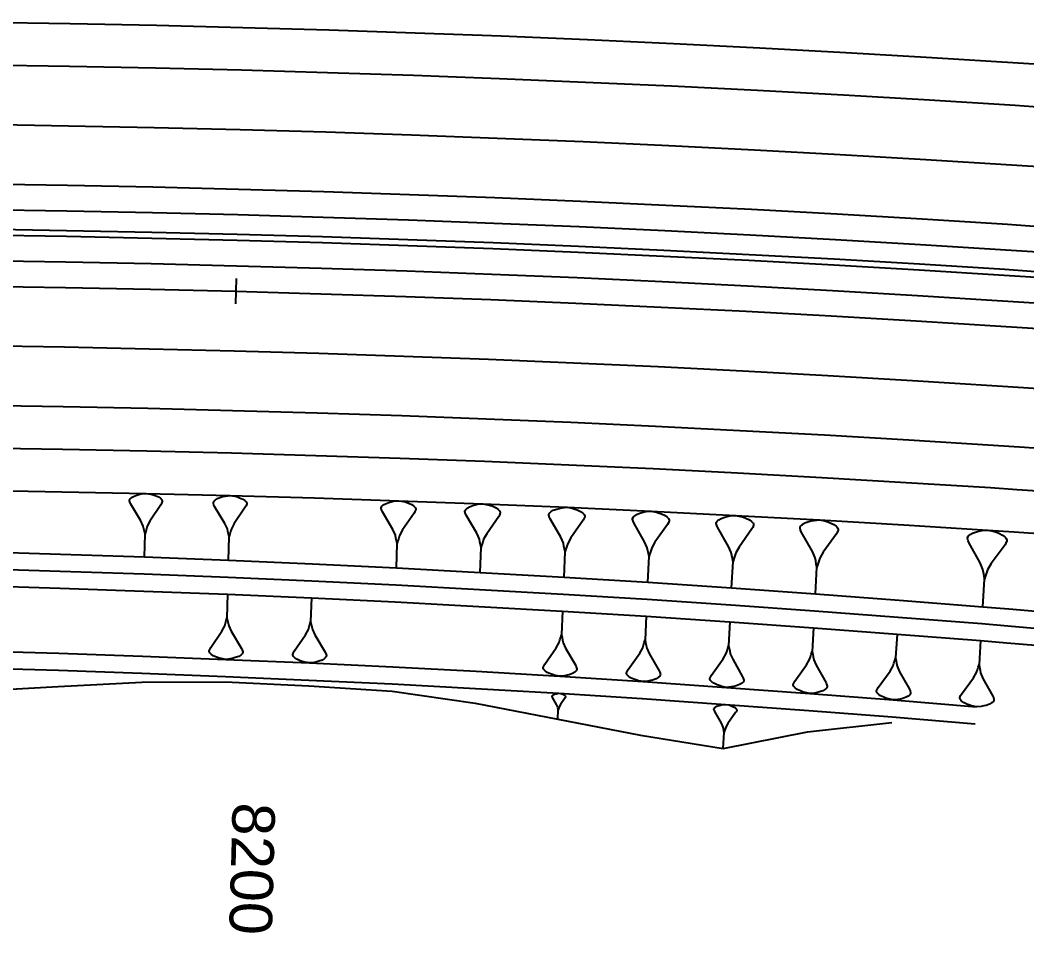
# Model space of a CAD drawing. Extents: x 388537 to 389570, y 804803 to 804975.
# Drawn here: x 388826 to 388885.1, y 804921.5 to 804975.1 of the extents above; entities that cross this region are included whole.
import ezdxf
from ezdxf.enums import TextEntityAlignment as Align

# ---------------------------------------------------------------- set-up
doc = ezdxf.new("R2010")
doc.units = 0
doc.layers.get('0').update_dxf_attribs({"linetype": 'CONTINUOUS'})
doc.styles.add('ARIAL', font='ARIAL.FON')

msp = doc.modelspace()

# ---------------------------------------------------------------- linework, layer by layer
at = {"color": 3}
msp.add_line((388838.6398, 804959.9102), (388838.5997, 804958.4108), dxfattribs=at)
at = {"color": 7}
for p, q in [((388832.3788, 804946.8462), (388832.3796, 804946.8847)), ((388832.4147, 804946.7299), (388832.3788, 804946.8462)), ((388832.3796, 804946.8847), (388832.4199, 804946.9608)), ((388832.4514, 804946.652), (388832.4147, 804946.7299)), ((388832.4199, 804946.9608), (388832.4592, 804946.9985)), ((388832.4592, 804946.9985), (388832.4986, 804947.0361)), ((388832.4986, 804947.0361), (388832.6158, 804947.1105)), ((388832.6158, 804947.1105), (388832.81, 804947.1831)), ((388832.81, 804947.1831), (388832.9263, 804947.219)), ((388832.9263, 804947.219), (388833.0812, 804947.254)), ((388833.0812, 804947.254), (388833.3515, 804947.2865)), ((388833.3515, 804947.2865), (388833.62, 804947.2419)), ((388833.62, 804947.2419), (388833.7731, 804947.2)), ((388833.7731, 804947.2), (388833.8878, 804947.1589)), ((388833.8878, 804947.1589), (388834.0785, 804947.0776)), ((388834.0785, 804947.0776), (388834.1922, 804946.998)), ((388834.1922, 804946.998), (388834.2299, 804946.9586)), ((388834.2299, 804946.9586), (388834.2675, 804946.9193)), ((388834.3034, 804946.8029), (388834.2623, 804946.6883)), ((388834.2675, 804946.9193), (388834.3042, 804946.8414)), ((388834.3042, 804946.8414), (388834.3034, 804946.8029)), ((388837.3061, 804946.7202), (388837.3072, 804946.7595)), ((388837.3072, 804946.7595), (388837.3485, 804946.8369)), ((388837.3485, 804946.8369), (388837.3888, 804946.8751)), ((388837.3888, 804946.8751), (388837.429, 804946.9132)), ((388837.429, 804946.9132), (388837.5488, 804946.9885)), ((388837.5488, 804946.9885), (388837.747, 804947.0618)), ((388837.747, 804947.0618), (388837.8658, 804947.0978)), ((388837.8658, 804947.0978), (388838.0237, 804947.1329)), ((388838.0237, 804947.1329), (388838.2993, 804947.1648)), ((388838.2993, 804947.1648), (388838.5729, 804947.1182)), ((388838.5729, 804947.1182), (388838.7287, 804947.0748)), ((388838.7287, 804947.0748), (388838.8453, 804947.0324)), ((388838.8453, 804947.0324), (388839.0394, 804946.9487)), ((388839.0394, 804946.9487), (388839.155, 804946.8671)), ((388839.155, 804946.8671), (388839.1931, 804946.8269)), ((388839.1931, 804946.8269), (388839.2313, 804946.7866)), ((388839.2313, 804946.7866), (388839.2684, 804946.7071)), ((388847.4123, 804946.6823), (388847.6188, 804946.7566)), ((388847.6188, 804946.7566), (388847.7424, 804946.793)), ((388847.7424, 804946.793), (388847.9068, 804946.828)), ((388847.9068, 804946.828), (388848.1933, 804946.8587)), ((388848.1933, 804946.8587), (388848.477, 804946.808)), ((388848.477, 804946.808), (388848.6385, 804946.7615)), ((388848.6385, 804946.7615), (388848.7592, 804946.7165)), ((388833.0457, 804945.6759), (388832.4514, 804946.652)), ((388834.2221, 804946.6122), (388833.5845, 804945.6638)), ((388834.2623, 804946.6883), (388834.2221, 804946.6122)), ((388837.3422, 804946.6015), (388837.3061, 804946.7202)), ((388837.3793, 804946.522), (388837.3422, 804946.6015)), ((388837.9807, 804945.5246), (388837.3793, 804946.522)), ((388839.1837, 804946.4738), (388838.5299, 804945.51)), ((388839.225, 804946.5512), (388839.1837, 804946.4738)), ((388839.2674, 804946.6679), (388839.225, 804946.5512)), ((388839.2684, 804946.7071), (388839.2674, 804946.6679)), ((388847.1579, 804946.4058), (388847.1593, 804946.4465)), ((388847.1943, 804946.2821), (388847.1579, 804946.4058)), ((388847.1593, 804946.4465), (388847.2029, 804946.5265)), ((388847.2322, 804946.1993), (388847.1943, 804946.2821)), ((388847.2029, 804946.5265), (388847.2451, 804946.5658)), ((388847.8481, 804945.1581), (388847.2322, 804946.1993)), ((388847.2451, 804946.5658), (388847.2872, 804946.6051)), ((388847.2872, 804946.6051), (388847.4123, 804946.6823)), ((388849.1057, 804946.1334), (388848.4183, 804945.1381)), ((388848.7592, 804946.7165), (388848.96, 804946.6279)), ((388848.96, 804946.6279), (388849.0793, 804946.5421)), ((388849.0793, 804946.5421), (388849.1186, 804946.4999)), ((388849.1493, 804946.2134), (388849.1057, 804946.1334)), ((388849.1186, 804946.4999), (388849.1579, 804946.4578)), ((388849.1943, 804946.3342), (388849.1493, 804946.2134)), ((388849.1579, 804946.4578), (388849.1958, 804946.3749)), ((388849.1958, 804946.3749), (388849.1943, 804946.3342)), ((388852.0822, 804946.2173), (388852.0838, 804946.2588)), ((388852.1188, 804946.0911), (388852.0822, 804946.2173)), ((388852.0838, 804946.2588), (388852.1286, 804946.3401)), ((388852.1286, 804946.3401), (388852.1717, 804946.38)), ((388852.1717, 804946.38), (388852.2148, 804946.4198)), ((388852.2148, 804946.4198), (388852.3426, 804946.4979)), ((388852.3426, 804946.4979), (388852.5534, 804946.5728)), ((388852.5534, 804946.5728), (388852.6795, 804946.6094)), ((388852.6795, 804946.6094), (388852.8471, 804946.6443)), ((388852.8471, 804946.6443), (388853.1392, 804946.6744)), ((388853.1392, 804946.6744), (388853.4281, 804946.6214)), ((388853.4281, 804946.6214), (388853.5924, 804946.5734)), ((388853.5924, 804946.5734), (388853.7153, 804946.527)), ((388853.7153, 804946.527), (388853.9195, 804946.4358)), ((388853.9195, 804946.4358), (388854.0407, 804946.3479)), ((388854.0407, 804946.3479), (388854.0806, 804946.3048)), ((388854.0806, 804946.3048), (388854.1205, 804946.2617)), ((388854.1571, 804946.1355), (388854.1107, 804946.0127)), ((388854.1205, 804946.2617), (388854.1587, 804946.177)), ((388854.1587, 804946.177), (388854.1571, 804946.1355)), ((388857.053, 804946.1329), (388857.0972, 804946.1733)), ((388857.0972, 804946.1733), (388857.1413, 804946.2138)), ((388857.1413, 804946.2138), (388857.2718, 804946.2928)), ((388857.2718, 804946.2928), (388857.4869, 804946.3681)), ((388857.4869, 804946.3681), (388857.6156, 804946.4049)), ((388857.6156, 804946.4049), (388857.7865, 804946.4398)), ((388857.7865, 804946.4398), (388858.0843, 804946.4692)), ((388858.0843, 804946.4692), (388858.3784, 804946.414)), ((388858.3784, 804946.414), (388858.5457, 804946.3643)), ((388858.5457, 804946.3643), (388858.6707, 804946.3165)), ((388858.6707, 804946.3165), (388858.8784, 804946.2227)), ((388858.8784, 804946.2227), (388859.0016, 804946.1327)), ((388862.1999, 804946.0669), (388862.4193, 804946.1427)), ((388862.4193, 804946.1427), (388862.5506, 804946.1796)), ((388862.5506, 804946.1796), (388862.725, 804946.2145)), ((388862.725, 804946.2145), (388863.0285, 804946.2431)), ((388863.0285, 804946.2431), (388863.328, 804946.1856)), ((388863.328, 804946.1856), (388863.4982, 804946.1343)), ((388863.4982, 804946.1343), (388863.6254, 804946.085)), ((388833.1927, 804945.3645), (388833.0457, 804945.6759)), ((388833.5845, 804945.6638), (388833.4237, 804945.3593)), ((388852.157, 804946.0065), (388852.1188, 804946.0911)), ((388852.7801, 804944.9429), (388852.157, 804946.0065)), ((388854.0659, 804945.9313), (388853.3611, 804944.92)), ((388854.1107, 804946.0127), (388854.0659, 804945.9313)), ((388857.0052, 804946.0079), (388857.0071, 804946.0502)), ((388857.042, 804945.8792), (388857.0052, 804946.0079)), ((388857.0071, 804946.0502), (388857.053, 804946.1329)), ((388857.0806, 804945.7928), (388857.042, 804945.8792)), ((388857.7109, 804944.7063), (388857.0806, 804945.7928)), ((388859.0254, 804945.708), (388858.3029, 804944.6805)), ((388859.0016, 804946.1327), (388859.042, 804946.0885)), ((388859.0714, 804945.7907), (388859.0254, 804945.708)), ((388859.042, 804946.0885), (388859.0825, 804946.0444)), ((388859.1192, 804945.9157), (388859.0714, 804945.7907)), ((388859.0825, 804946.0444), (388859.121, 804945.958)), ((388859.121, 804945.958), (388859.1192, 804945.9157)), ((388861.927, 804945.7777), (388861.9291, 804945.8208)), ((388861.9639, 804945.6465), (388861.927, 804945.7777)), ((388861.9291, 804945.8208), (388861.9762, 804945.9049)), ((388862.0028, 804945.5583), (388861.9639, 804945.6465)), ((388861.9762, 804945.9049), (388862.0214, 804945.9459)), ((388862.6405, 804944.4485), (388862.0028, 804945.5583)), ((388862.0214, 804945.9459), (388862.0665, 804945.9869)), ((388862.0665, 804945.9869), (388862.1999, 804946.0669)), ((388863.6254, 804946.085), (388863.8366, 804945.9886)), ((388863.8366, 804945.9886), (388863.9617, 804945.8963)), ((388863.9617, 804945.8963), (388864.0027, 804945.8511)), ((388864.0314, 804945.5476), (388863.9842, 804945.4635)), ((388864.0027, 804945.8511), (388864.0437, 804945.806)), ((388864.0806, 804945.6747), (388864.0314, 804945.5476)), ((388864.0437, 804945.806), (388864.0827, 804945.7178)), ((388864.0827, 804945.7178), (388864.0806, 804945.6747)), ((388866.8474, 804945.5268), (388866.8497, 804945.5706)), ((388866.8497, 804945.5706), (388866.8981, 804945.6561)), ((388866.8981, 804945.6561), (388866.9443, 804945.6977)), ((388866.9443, 804945.6977), (388866.9904, 804945.7393)), ((388866.9904, 804945.7393), (388867.1266, 804945.8202)), ((388867.1266, 804945.8202), (388867.3506, 804945.8965)), ((388867.3506, 804945.8965), (388867.4845, 804945.9336)), ((388867.4845, 804945.9336), (388867.6623, 804945.9683)), ((388867.6623, 804945.9683), (388867.9717, 804945.9962)), ((388867.9717, 804945.9962), (388868.2766, 804945.9363)), ((388868.2766, 804945.9363), (388868.4498, 804945.8833)), ((388868.4498, 804945.8833), (388868.5792, 804945.8326)), ((388868.5792, 804945.8326), (388868.794, 804945.7334)), ((388868.794, 804945.7334), (388868.9211, 804945.6388)), ((388868.9211, 804945.6388), (388868.9626, 804945.5926)), ((388868.9626, 804945.5926), (388869.0042, 804945.5464)), ((388869.0042, 804945.5464), (388869.0435, 804945.4564)), ((388871.913, 804945.4709), (388872.0521, 804945.5527)), ((388872.0521, 804945.5527), (388872.2806, 804945.6295)), ((388872.2806, 804945.6295), (388872.4172, 804945.6667)), ((388872.4172, 804945.6667), (388872.5985, 804945.7013)), ((388872.5985, 804945.7013), (388872.9138, 804945.7284)), ((388872.9138, 804945.7284), (388873.2242, 804945.6661)), ((388873.2242, 804945.6661), (388873.4005, 804945.6113)), ((388873.4005, 804945.6113), (388873.532, 804945.5591)), ((388873.532, 804945.5591), (388873.7505, 804945.4571)), ((388833.2277, 804945.2096), (388833.1927, 804945.3645)), ((388833.2628, 804945.0548), (388833.2277, 804945.2096)), ((388833.2978, 804944.9), (388833.2628, 804945.0548)), ((388833.3397, 804945.0531), (388833.2978, 804944.9)), ((388833.3817, 804945.2062), (388833.3397, 804945.0531)), ((388833.4237, 804945.3593), (388833.3817, 804945.2062)), ((388838.1293, 804945.2066), (388837.9807, 804945.5246)), ((388838.1643, 804945.0487), (388838.1293, 804945.2066)), ((388838.1993, 804944.8907), (388838.1643, 804945.0487)), ((388838.3212, 804945.0445), (388838.2778, 804944.8886)), ((388838.3646, 804945.2003), (388838.3212, 804945.0445)), ((388838.5299, 804945.51), (388838.3646, 804945.2003)), ((388847.9995, 804944.8266), (388847.8481, 804945.1581)), ((388848.4183, 804945.1381), (388848.2439, 804944.818)), ((388863.9842, 804945.4635), (388863.2435, 804944.4196)), ((388866.8844, 804945.3928), (388866.8474, 804945.5268)), ((388866.9237, 804945.3028), (388866.8844, 804945.3928)), ((388867.5686, 804944.1693), (388866.9237, 804945.3028)), ((388868.9421, 804945.1977), (388868.1829, 804944.1373)), ((388868.9905, 804945.2832), (388868.9421, 804945.1977)), ((388869.0413, 804945.4125), (388868.9905, 804945.2832)), ((388869.0435, 804945.4564), (388869.0413, 804945.4125)), ((388871.7663, 804945.255), (388871.7688, 804945.2997)), ((388871.8034, 804945.1184), (388871.7663, 804945.255)), ((388871.7688, 804945.2997), (388871.8185, 804945.3865)), ((388871.8431, 804945.0265), (388871.8034, 804945.1184)), ((388871.8185, 804945.3865), (388871.8657, 804945.4287)), ((388872.4953, 804943.8689), (388871.8431, 804945.0265)), ((388871.8657, 804945.4287), (388871.913, 804945.4709)), ((388873.7505, 804945.4571), (388873.8795, 804945.3602)), ((388873.8795, 804945.3602), (388873.9217, 804945.313)), ((388873.9488, 804944.9976), (388873.899, 804944.9107)), ((388873.9217, 804945.313), (388873.9639, 804945.2658)), ((388874.001, 804945.1292), (388873.9488, 804944.9976)), ((388873.9639, 804945.2658), (388874.0035, 804945.1739)), ((388874.0035, 804945.1739), (388874.001, 804945.1292)), ((388881.7535, 804944.8718), (388881.8986, 804944.9555)), ((388881.8986, 804944.9555), (388882.1364, 804945.0332)), ((388882.1364, 804945.0332), (388882.2785, 804945.0706)), ((388882.2785, 804945.0706), (388882.4669, 804945.105)), ((388882.4669, 804945.105), (388882.7945, 804945.1303)), ((388882.7945, 804945.1303), (388883.116, 804945.0629)), ((388883.116, 804945.0629), (388883.2985, 804945.0045)), ((388883.2985, 804945.0045), (388883.4345, 804944.9492)), ((388833.2675, 804943.5528), (388833.2978, 804944.9)), ((388838.1977, 804943.3599), (388838.2344, 804944.7328)), ((388838.2344, 804944.7328), (388838.1993, 804944.8907)), ((388838.2778, 804944.8886), (388838.2344, 804944.7328)), ((388848.0345, 804944.6622), (388847.9995, 804944.8266)), ((388848.0695, 804944.4979), (388848.0345, 804944.6622)), ((388848.1045, 804944.3335), (388848.0695, 804944.4979)), ((388848.151, 804944.495), (388848.1045, 804944.3335)), ((388848.1974, 804944.6565), (388848.151, 804944.495)), ((388848.2439, 804944.818), (388848.1974, 804944.6565)), ((388852.933, 804944.6044), (388852.7801, 804944.9429)), ((388852.968, 804944.4367), (388852.933, 804944.6044)), ((388853.0029, 804944.2691), (388852.968, 804944.4367)), ((388853.134, 804944.4302), (388853.0859, 804944.2658)), ((388853.182, 804944.5946), (388853.134, 804944.4302)), ((388853.3611, 804944.92), (388853.182, 804944.5946)), ((388857.8653, 804944.3607), (388857.7109, 804944.7063)), ((388857.9002, 804944.1898), (388857.8653, 804944.3607)), ((388858.3029, 804944.6805), (388858.119, 804944.3497)), ((388862.7963, 804944.0957), (388862.6405, 804944.4485)), ((388863.2435, 804944.4196), (388863.0547, 804944.0833)), ((388873.899, 804944.9107), (388873.121, 804943.8336)), ((388881.5994, 804944.649), (388881.6024, 804944.6954)), ((388881.6367, 804944.5069), (388881.5994, 804944.649)), ((388881.6024, 804944.6954), (388881.6547, 804944.7851)), ((388881.6771, 804944.4112), (388881.6367, 804944.5069)), ((388881.6547, 804944.7851), (388881.7041, 804944.8285)), ((388882.3438, 804943.2041), (388881.6771, 804944.4112)), ((388881.7041, 804944.8285), (388881.7535, 804944.8718)), ((388883.4345, 804944.9492), (388883.6603, 804944.8414)), ((388883.6603, 804944.8414), (388883.7934, 804944.7397)), ((388883.7934, 804944.7397), (388883.8368, 804944.6903)), ((388883.8621, 804944.3628), (388883.8098, 804944.2731)), ((388883.8368, 804944.6903), (388883.8801, 804944.641)), ((388883.9175, 804944.4989), (388883.8621, 804944.3628)), ((388883.8801, 804944.641), (388883.9205, 804944.5452)), ((388883.9205, 804944.5452), (388883.9175, 804944.4989)), ((388848.0544, 804942.908), (388848.1045, 804944.3335)), ((388852.9807, 804942.6491), (388853.0379, 804944.1015)), ((388853.0379, 804944.1015), (388853.0029, 804944.2691)), ((388853.0859, 804944.2658), (388853.0379, 804944.1015)), ((388857.9351, 804944.0188), (388857.9002, 804944.1898)), ((388857.9055, 804942.3681), (388857.97, 804943.8478)), ((388857.97, 804943.8478), (388857.9351, 804944.0188)), ((388858.0197, 804944.0151), (388857.97, 804943.8478)), ((388858.0693, 804944.1824), (388858.0197, 804944.0151)), ((388858.119, 804944.3497), (388858.0693, 804944.1824)), ((388862.8311, 804943.9213), (388862.7963, 804944.0957)), ((388862.866, 804943.7469), (388862.8311, 804943.9213)), ((388863.0034, 804943.9131), (388862.9521, 804943.7428)), ((388863.0547, 804944.0833), (388863.0034, 804943.9131)), ((388867.7259, 804943.8092), (388867.5686, 804944.1693)), ((388867.7606, 804943.6314), (388867.7259, 804943.8092)), ((388867.9891, 804943.7954), (388867.9361, 804943.6222)), ((388868.1829, 804944.1373), (388867.9891, 804943.7954)), ((388872.654, 804943.5012), (388872.4953, 804943.8689)), ((388873.121, 804943.8336), (388872.9221, 804943.4861)), ((388883.8098, 804944.2731), (388882.9929, 804943.162)), ((388862.8287, 804942.0651), (388862.9008, 804943.5726)), ((388862.9008, 804943.5726), (388862.866, 804943.7469)), ((388862.9521, 804943.7428), (388862.9008, 804943.5726)), ((388867.7501, 804941.74), (388867.8301, 804943.2758)), ((388867.7954, 804943.4536), (388867.7606, 804943.6314)), ((388867.8301, 804943.2758), (388867.7954, 804943.4536)), ((388867.8831, 804943.449), (388867.8301, 804943.2758)), ((388867.9361, 804943.6222), (388867.8831, 804943.449)), ((388872.6886, 804943.3199), (388872.654, 804943.5012)), ((388872.7232, 804943.1386), (388872.6886, 804943.3199)), ((388872.8674, 804943.3099), (388872.8126, 804943.1336)), ((388872.9221, 804943.4861), (388872.8674, 804943.3099)), ((388882.5052, 804942.8212), (388882.3438, 804943.2041)), ((388872.6698, 804941.393), (388872.7578, 804942.9573)), ((388872.7578, 804942.9573), (388872.7232, 804943.1386)), ((388872.8126, 804943.1336), (388872.7578, 804942.9573)), ((388882.5396, 804942.6327), (388882.5052, 804942.8212)), ((388882.5739, 804942.4443), (388882.5396, 804942.6327)), ((388882.725, 804942.6207), (388882.6667, 804942.4383)), ((388882.7834, 804942.8031), (388882.725, 804942.6207)), ((388882.9929, 804943.162), (388882.7834, 804942.8031)), ((388882.5032, 804940.6331), (388882.6083, 804942.2558)), ((388882.6083, 804942.2558), (388882.5739, 804942.4443)), ((388882.6667, 804942.4383), (388882.6083, 804942.2558)), ((388838.1443, 804941.3606), (388838.1074, 804939.9807)), ((388843.0649, 804941.1459), (388843.0222, 804939.7671)), ((388857.8184, 804940.37), (388857.7581, 804938.9892)), ((388837.9765, 804939.5108), (388838.0202, 804939.6675)), ((388838.0202, 804939.6675), (388838.0638, 804939.8241)), ((388838.0638, 804939.8241), (388838.1074, 804939.9807)), ((388838.1074, 804939.9807), (388838.1427, 804939.822)), ((388838.1427, 804939.822), (388838.1779, 804939.6632)), ((388838.1779, 804939.6632), (388838.2131, 804939.5045)), ((388842.9779, 804939.6108), (388843.0222, 804939.7671)), ((388843.0222, 804939.7671), (388843.0567, 804939.6083)), ((388862.7331, 804940.0673), (388862.6668, 804938.6824)), ((388867.6461, 804939.7428), (388867.5738, 804938.3537)), ((388837.1533, 804938.2309), (388837.8104, 804939.1996)), ((388837.8104, 804939.1996), (388837.9765, 804939.5108)), ((388838.2131, 804939.5045), (388838.3623, 804939.1849)), ((388838.3623, 804939.1849), (388838.9668, 804938.1824)), ((388842.7221, 804938.9878), (388842.8894, 804939.2981)), ((388842.8894, 804939.2981), (388842.9337, 804939.4544)), ((388842.9337, 804939.4544), (388842.9779, 804939.6108)), ((388843.0567, 804939.6083), (388843.0913, 804939.4495)), ((388843.0913, 804939.4495), (388843.1258, 804939.2907)), ((388843.1258, 804939.2907), (388843.2736, 804938.9707)), ((388872.5574, 804939.3962), (388872.4789, 804938.003)), ((388842.0613, 804938.0224), (388842.7221, 804938.9878)), ((388843.2736, 804938.9707), (388843.8734, 804937.9664)), ((388857.4476, 804938.2122), (388857.6191, 804938.5209)), ((388857.6191, 804938.5209), (388857.6655, 804938.677)), ((388857.6655, 804938.677), (388857.7118, 804938.8331)), ((388857.7118, 804938.8331), (388857.7581, 804938.9892)), ((388857.7581, 804938.9892), (388857.7907, 804938.8296)), ((388857.7907, 804938.8296), (388857.8233, 804938.6701)), ((388857.8233, 804938.6701), (388857.8558, 804938.5106)), ((388857.8558, 804938.5106), (388857.9999, 804938.1881)), ((388862.5726, 804938.3696), (388862.6197, 804938.526)), ((388862.6197, 804938.526), (388862.6668, 804938.6824)), ((388862.6668, 804938.6824), (388862.6988, 804938.5222)), ((388862.6988, 804938.5222), (388862.7308, 804938.362)), ((388877.4666, 804939.0277), (388877.3821, 804937.6305)), ((388882.3739, 804938.6373), (388882.2832, 804937.236)), ((388837.0681, 804937.9964), (388837.0692, 804938.0358)), ((388837.1054, 804937.9165), (388837.0681, 804937.9964)), ((388837.0692, 804938.0358), (388837.1118, 804938.1531)), ((388837.1438, 804937.876), (388837.1054, 804937.9165)), ((388837.1118, 804938.1531), (388837.1533, 804938.2309)), ((388837.1822, 804937.8356), (388837.1438, 804937.876)), ((388838.9978, 804937.866), (388838.9573, 804937.8276)), ((388838.9668, 804938.1824), (388839.0041, 804938.1025)), ((388839.0393, 804937.9438), (388838.9978, 804937.866)), ((388839.0041, 804938.1025), (388839.0404, 804937.9832)), ((388839.0404, 804937.9832), (388839.0393, 804937.9438)), ((388841.9764, 804937.8279), (388842.0195, 804937.9448)), ((388842.0195, 804937.9448), (388842.0613, 804938.0224)), ((388843.8734, 804937.9664), (388843.9104, 804937.8864)), ((388843.9104, 804937.8864), (388843.9461, 804937.767)), ((388856.7733, 804937.2534), (388857.4476, 804938.2122)), ((388857.9999, 804938.1881), (388858.5881, 804937.1743)), ((388861.6716, 804936.9453), (388862.352, 804937.9042)), ((388862.352, 804937.9042), (388862.5254, 804938.2132)), ((388862.5254, 804938.2132), (388862.5726, 804938.3696)), ((388862.7308, 804938.362), (388862.7628, 804938.2019)), ((388862.7628, 804938.2019), (388862.906, 804937.8777)), ((388862.906, 804937.8777), (388863.4918, 804936.8582)), ((388867.2547, 804937.5744), (388867.4299, 804937.8836)), ((388867.4299, 804937.8836), (388867.4779, 804938.0403)), ((388867.4779, 804938.0403), (388867.5259, 804938.197)), ((388867.5259, 804938.197), (388867.5738, 804938.3537)), ((388867.5738, 804938.3537), (388867.6052, 804938.1929)), ((388867.6052, 804938.1929), (388867.6367, 804938.032)), ((388867.6367, 804938.032), (388867.6681, 804937.8712)), ((388867.6681, 804937.8712), (388867.8103, 804937.5455)), ((388872.4301, 804937.8461), (388872.4789, 804938.003)), ((388872.4789, 804938.003), (388872.5098, 804937.8416)), ((388837.2983, 804937.7536), (388837.1822, 804937.8356)), ((388837.4934, 804937.6694), (388837.2983, 804937.7536)), ((388837.6106, 804937.6269), (388837.4934, 804937.6694)), ((388837.7672, 804937.5832), (388837.6106, 804937.6269)), ((388838.0421, 804937.5364), (388837.7672, 804937.5832)), ((388838.3192, 804937.5685), (388838.0421, 804937.5364)), ((388838.4779, 804937.6037), (388838.3192, 804937.5685)), ((388838.5973, 804937.64), (388838.4779, 804937.6037)), ((388838.7965, 804937.7135), (388838.5973, 804937.64)), ((388838.9169, 804937.7892), (388838.7965, 804937.7135)), ((388838.9573, 804937.8276), (388838.9169, 804937.7892)), ((388841.9752, 804937.7885), (388841.9764, 804937.8279)), ((388842.0122, 804937.7085), (388841.9752, 804937.7885)), ((388842.0503, 804937.6679), (388842.0122, 804937.7085)), ((388842.0885, 804937.6273), (388842.0503, 804937.6679)), ((388842.2043, 804937.5448), (388842.0885, 804937.6273)), ((388842.3988, 804937.4599), (388842.2043, 804937.5448)), ((388842.5158, 804937.4169), (388842.3988, 804937.4599)), ((388842.6721, 804937.3726), (388842.5158, 804937.4169)), ((388842.9467, 804937.3247), (388842.6721, 804937.3726)), ((388843.2236, 804937.3556), (388842.9467, 804937.3247)), ((388843.3824, 804937.3901), (388843.2236, 804937.3556)), ((388843.5018, 804937.4258), (388843.3824, 804937.3901)), ((388843.7012, 804937.4985), (388843.5018, 804937.4258)), ((388843.8219, 804937.5736), (388843.7012, 804937.4985)), ((388843.8625, 804937.6118), (388843.8219, 804937.5736)), ((388843.9031, 804937.65), (388843.8625, 804937.6118)), ((388843.9449, 804937.7276), (388843.9031, 804937.65)), ((388843.9461, 804937.767), (388843.9449, 804937.7276)), ((388866.568, 804936.6153), (388867.2547, 804937.5744)), ((388867.8103, 804937.5455), (388868.3936, 804936.5202)), ((388872.1555, 804937.2226), (388872.3326, 804937.5321)), ((388872.3326, 804937.5321), (388872.3814, 804937.6891)), ((388872.3814, 804937.6891), (388872.4301, 804937.8461)), ((388872.5098, 804937.8416), (388872.5406, 804937.6801)), ((388872.5406, 804937.6801), (388872.5714, 804937.5187)), ((388872.5714, 804937.5187), (388872.7127, 804937.1912)), ((388877.2333, 804937.1587), (388877.2829, 804937.3159)), ((388877.2829, 804937.3159), (388877.3325, 804937.4732)), ((388877.3325, 804937.4732), (388877.3821, 804937.6305)), ((388877.3821, 804937.6305), (388877.4123, 804937.4684)), ((388877.4123, 804937.4684), (388877.4426, 804937.3063)), ((388877.4426, 804937.3063), (388877.4728, 804937.1442)), ((388856.6841, 804937.0202), (388856.6858, 804937.0596)), ((388856.7201, 804936.9395), (388856.6841, 804937.0202)), ((388856.6858, 804937.0596), (388856.7304, 804937.1763)), ((388856.7579, 804936.8984), (388856.7201, 804936.9395)), ((388856.7304, 804937.1763), (388856.7733, 804937.2534)), ((388856.7956, 804936.8572), (388856.7579, 804936.8984)), ((388856.9105, 804936.7731), (388856.7956, 804936.8572)), ((388857.1043, 804936.6856), (388856.9105, 804936.7731)), ((388857.2209, 804936.641), (388857.1043, 804936.6856)), ((388858.4096, 804936.7078), (388858.2089, 804936.6375)), ((388858.5314, 804936.7815), (388858.4096, 804936.7078)), ((388858.5726, 804936.8192), (388858.5314, 804936.7815)), ((388858.6138, 804936.857), (388858.5726, 804936.8192)), ((388858.5881, 804937.1743), (388858.6241, 804937.0937)), ((388858.6567, 804936.9341), (388858.6138, 804936.857)), ((388858.6241, 804937.0937), (388858.6584, 804936.9736)), ((388858.6584, 804936.9736), (388858.6567, 804936.9341)), ((388861.5811, 804936.7117), (388861.583, 804936.7512)), ((388861.6168, 804936.6306), (388861.5811, 804936.7117)), ((388861.583, 804936.7512), (388861.6282, 804936.868)), ((388861.6282, 804936.868), (388861.6716, 804936.9453)), ((388863.4918, 804936.8582), (388863.5276, 804936.7772)), ((388863.5276, 804936.7772), (388863.5614, 804936.6566)), ((388871.4626, 804936.2634), (388872.1555, 804937.2226)), ((388872.7127, 804937.1912), (388873.2936, 804936.1603)), ((388876.3551, 804935.8896), (388877.0543, 804936.849)), ((388877.0543, 804936.849), (388877.2333, 804937.1587)), ((388877.4728, 804937.1442), (388877.6132, 804936.8151)), ((388877.6132, 804936.8151), (388878.1915, 804935.7784)), ((388881.951, 804936.4534), (388882.1319, 804936.7633)), ((388882.1319, 804936.7633), (388882.1823, 804936.9209)), ((388882.1823, 804936.9209), (388882.2328, 804937.0784)), ((388882.2328, 804937.0784), (388882.2832, 804937.236)), ((388882.2832, 804937.236), (388882.3128, 804937.0733)), ((388882.3128, 804937.0733), (388882.3425, 804936.9105)), ((388882.3425, 804936.9105), (388882.3722, 804936.7478)), ((388882.3722, 804936.7478), (388882.5116, 804936.4171)), ((388857.377, 804936.5947), (388857.2209, 804936.641)), ((388857.6515, 804936.5432), (388857.377, 804936.5947)), ((388857.9293, 804936.5706), (388857.6515, 804936.5432)), ((388858.0889, 804936.6032), (388857.9293, 804936.5706)), ((388858.2089, 804936.6375), (388858.0889, 804936.6032)), ((388861.6545, 804936.5892), (388861.6168, 804936.6306)), ((388861.6922, 804936.5477), (388861.6545, 804936.5892)), ((388861.8071, 804936.4629), (388861.6922, 804936.5477)), ((388862.0012, 804936.3743), (388861.8071, 804936.4629)), ((388862.118, 804936.329), (388862.0012, 804936.3743)), ((388862.2744, 804936.2819), (388862.118, 804936.329)), ((388862.5495, 804936.2291), (388862.2744, 804936.2819)), ((388862.8284, 804936.2554), (388862.5495, 804936.2291)), ((388862.9885, 804936.2874), (388862.8284, 804936.2554)), ((388863.1091, 804936.3213), (388862.9885, 804936.2874)), ((388863.3108, 804936.3909), (388863.1091, 804936.3213)), ((388863.4333, 804936.4644), (388863.3108, 804936.3909)), ((388863.4747, 804936.5021), (388863.4333, 804936.4644)), ((388863.5162, 804936.5398), (388863.4747, 804936.5021)), ((388863.5596, 804936.617), (388863.5162, 804936.5398)), ((388863.5614, 804936.6566), (388863.5596, 804936.617)), ((388866.4762, 804936.3813), (388866.4783, 804936.4209)), ((388866.5118, 804936.2998), (388866.4762, 804936.3813)), ((388866.4783, 804936.4209), (388866.5242, 804936.5379)), ((388866.5494, 804936.2581), (388866.5118, 804936.2998)), ((388866.5242, 804936.5379), (388866.568, 804936.6153)), ((388866.587, 804936.2163), (388866.5494, 804936.2581)), ((388866.702, 804936.1307), (388866.587, 804936.2163)), ((388866.8963, 804936.041), (388866.702, 804936.1307)), ((388868.3333, 804936.1254), (388868.2101, 804936.0522)), ((388868.375, 804936.163), (388868.3333, 804936.1254)), ((388868.4168, 804936.2006), (388868.375, 804936.163)), ((388868.3936, 804936.5202), (388868.4292, 804936.4388)), ((388868.4606, 804936.2779), (388868.4168, 804936.2006)), ((388868.4292, 804936.4388), (388868.4627, 804936.3176)), ((388868.4627, 804936.3176), (388868.4606, 804936.2779)), ((388871.3717, 804936.0688), (388871.4183, 804936.186)), ((388871.4183, 804936.186), (388871.4626, 804936.2634)), ((388873.2936, 804936.1603), (388873.3289, 804936.0784)), ((388881.2456, 804935.494), (388881.951, 804936.4534)), ((388882.5116, 804936.4171), (388883.0873, 804935.3747)), ((388857.3057, 804935.4786), (388857.3857, 804935.5066)), ((388857.3857, 804935.5066), (388857.4336, 804935.5202)), ((388857.4336, 804935.5202), (388857.4972, 804935.5332)), ((388857.4972, 804935.5332), (388857.6079, 804935.5441)), ((388857.6079, 804935.5441), (388857.7173, 804935.5236)), ((388857.7173, 804935.5236), (388857.7795, 804935.5052)), ((388857.7795, 804935.5052), (388857.826, 804935.4874)), ((388867.0133, 804935.9951), (388866.8963, 804936.041)), ((388867.1699, 804935.9472), (388867.0133, 804935.9951)), ((388867.4457, 804935.893), (388867.1699, 804935.9472)), ((388867.7256, 804935.9183), (388867.4457, 804935.893)), ((388867.8864, 804935.9497), (388867.7256, 804935.9183)), ((388868.0075, 804935.9832), (388867.8864, 804935.9497)), ((388868.2101, 804936.0522), (388868.0075, 804935.9832)), ((388871.3695, 804936.029), (388871.3717, 804936.0688)), ((388871.4048, 804935.9472), (388871.3695, 804936.029)), ((388871.4424, 804935.9051), (388871.4048, 804935.9472)), ((388871.48, 804935.8631), (388871.4424, 804935.9051)), ((388871.5949, 804935.7767), (388871.48, 804935.8631)), ((388871.7894, 804935.6859), (388871.5949, 804935.7767)), ((388871.9066, 804935.6394), (388871.7894, 804935.6859)), ((388872.0636, 804935.5906), (388871.9066, 804935.6394)), ((388872.34, 804935.5351), (388872.0636, 804935.5906)), ((388872.6208, 804935.5592), (388872.34, 804935.5351)), ((388872.7823, 804935.5901), (388872.6208, 804935.5592)), ((388872.904, 804935.6232), (388872.7823, 804935.5901)), ((388873.1075, 804935.6916), (388872.904, 804935.6232)), ((388873.2314, 804935.7645), (388873.1075, 804935.6916)), ((388873.2734, 804935.802), (388873.2314, 804935.7645)), ((388873.3155, 804935.8396), (388873.2734, 804935.802)), ((388873.3597, 804935.917), (388873.3155, 804935.8396)), ((388873.3289, 804936.0784), (388873.362, 804935.9568)), ((388873.362, 804935.9568), (388873.3597, 804935.917)), ((388876.2608, 804935.6549), (388876.2632, 804935.6948)), ((388876.2959, 804935.5726), (388876.2608, 804935.6549)), ((388876.2632, 804935.6948), (388876.3104, 804935.8122)), ((388876.3334, 804935.5303), (388876.2959, 804935.5726)), ((388876.3104, 804935.8122), (388876.3551, 804935.8896)), ((388876.3709, 804935.488), (388876.3334, 804935.5303)), ((388878.1915, 804935.7784), (388878.2266, 804935.6962)), ((388878.2569, 804935.5341), (388878.2121, 804935.4566)), ((388878.2266, 804935.6962), (388878.2593, 804935.574)), ((388878.2593, 804935.574), (388878.2569, 804935.5341)), ((388881.2004, 804935.4165), (388881.2456, 804935.494)), ((388857.2066, 804935.3726), (388857.2073, 804935.3883)), ((388857.2202, 804935.3247), (388857.2066, 804935.3726)), ((388857.2073, 804935.3883), (388857.2244, 804935.4191)), ((388857.2346, 804935.2926), (388857.2202, 804935.3247)), ((388857.2244, 804935.4191), (388857.2408, 804935.4341)), ((388857.469, 804934.8885), (388857.2346, 804935.2926)), ((388857.2408, 804935.4341), (388857.2572, 804935.4492)), ((388857.2572, 804935.4492), (388857.3057, 804935.4786)), ((388857.9579, 804935.2611), (388857.6892, 804934.8789)), ((388857.826, 804935.4874), (388857.9032, 804935.4525)), ((388857.9032, 804935.4525), (388857.949, 804935.419)), ((388857.949, 804935.419), (388857.9641, 804935.4026)), ((388857.975, 804935.2918), (388857.9579, 804935.2611)), ((388857.9641, 804935.4026), (388857.9791, 804935.3862)), ((388857.9928, 804935.3383), (388857.975, 804935.2918)), ((388857.9791, 804935.3862), (388857.9935, 804935.354)), ((388857.9935, 804935.354), (388857.9928, 804935.3383)), ((388876.4858, 804935.4009), (388876.3709, 804935.488)), ((388876.6806, 804935.3089), (388876.4858, 804935.4009)), ((388876.7979, 804935.2618), (388876.6806, 804935.3089)), ((388876.9552, 804935.2122), (388876.7979, 804935.2618)), ((388877.2322, 804935.1553), (388876.9552, 804935.2122)), ((388877.5141, 804935.1783), (388877.2322, 804935.1553)), ((388877.6762, 804935.2086), (388877.5141, 804935.1783)), ((388877.7984, 804935.2413), (388877.6762, 804935.2086)), ((388878.0028, 804935.309), (388877.7984, 804935.2413)), ((388878.1274, 804935.3816), (388878.0028, 804935.309)), ((388878.1698, 804935.4191), (388878.1274, 804935.3816)), ((388878.2121, 804935.4566), (388878.1698, 804935.4191)), ((388881.15, 804935.2589), (388881.1526, 804935.299)), ((388881.1848, 804935.1763), (388881.15, 804935.2589)), ((388881.1526, 804935.299), (388881.2004, 804935.4165)), ((388881.2223, 804935.1336), (388881.1848, 804935.1763)), ((388881.2597, 804935.091), (388881.2223, 804935.1336)), ((388881.3746, 804935.0032), (388881.2597, 804935.091)), ((388881.5696, 804934.9101), (388881.3746, 804935.0032)), ((388881.6872, 804934.8623), (388881.5696, 804934.9101)), ((388882.8961, 804934.9046), (388882.6907, 804934.8375)), ((388883.0214, 804934.9769), (388882.8961, 804934.9046)), ((388883.064, 804935.0143), (388883.0214, 804934.9769)), ((388883.1066, 804935.0518), (388883.064, 804935.0143)), ((388883.0873, 804935.3747), (388883.1222, 804935.292)), ((388883.1518, 804935.1293), (388883.1066, 804935.0518)), ((388883.1222, 804935.292), (388883.1544, 804935.1693)), ((388883.1544, 804935.1693), (388883.1518, 804935.1293)), ((388857.5264, 804934.76), (388857.469, 804934.8885)), ((388857.5394, 804934.6964), (388857.5264, 804934.76)), ((388857.5524, 804934.6328), (388857.5394, 804934.6964)), ((388857.5414, 804934.0189), (388857.5654, 804934.5693)), ((388857.5654, 804934.5693), (388857.5524, 804934.6328)), ((388857.5839, 804934.6315), (388857.5654, 804934.5693)), ((388857.6023, 804934.6937), (388857.5839, 804934.6315)), ((388857.6208, 804934.7559), (388857.6023, 804934.6937)), ((388857.6892, 804934.8789), (388857.6208, 804934.7559)), ((388866.7086, 804934.6084), (388866.71, 804934.6351)), ((388866.7312, 804934.5268), (388866.7086, 804934.6084)), ((388866.71, 804934.6351), (388866.7395, 804934.6872)), ((388866.7551, 804934.4719), (388866.7312, 804934.5268)), ((388866.7395, 804934.6872), (388866.7677, 804934.7125)), ((388867.1481, 804933.7813), (388866.7551, 804934.4719)), ((388866.7677, 804934.7125), (388866.7958, 804934.7379)), ((388866.7958, 804934.7379), (388866.8788, 804934.7872)), ((388866.8788, 804934.7872), (388867.0152, 804934.8337)), ((388867.0152, 804934.8337), (388867.0968, 804934.8562)), ((388867.0968, 804934.8562), (388867.2052, 804934.8774)), ((388867.2052, 804934.8774), (388867.3937, 804934.8944)), ((388867.3937, 804934.8944), (388867.5794, 804934.8579)), ((388867.9849, 804934.4079), (388867.5224, 804933.7618)), ((388867.5794, 804934.8579), (388867.685, 804934.8256)), ((388867.685, 804934.8256), (388867.7638, 804934.7947)), ((388867.7638, 804934.7947), (388867.8947, 804934.7343)), ((388867.8947, 804934.7343), (388867.9721, 804934.6766)), ((388867.9721, 804934.6766), (388867.9975, 804934.6485)), ((388868.0144, 804934.46), (388867.9849, 804934.4079)), ((388867.9975, 804934.6485), (388868.0228, 804934.6204)), ((388868.0454, 804934.5388), (388868.0144, 804934.46)), ((388868.0228, 804934.6204), (388868.0467, 804934.5655)), ((388868.0467, 804934.5655), (388868.0454, 804934.5388)), ((388881.8447, 804934.8119), (388881.6872, 804934.8623)), ((388882.1224, 804934.7537), (388881.8447, 804934.8119)), ((388882.4052, 804934.7756), (388882.1224, 804934.7537)), ((388882.568, 804934.8052), (388882.4052, 804934.7756)), ((388882.6907, 804934.8375), (388882.568, 804934.8052)), ((388867.2439, 804933.5618), (388867.1481, 804933.7813)), ((388867.5224, 804933.7618), (388867.4043, 804933.5535)), ((388867.2651, 804933.4535), (388867.2439, 804933.5618)), ((388867.2587, 804932.3011), (388867.3074, 804933.2368)), ((388867.2862, 804933.3452), (388867.2651, 804933.4535)), ((388867.3074, 804933.2368), (388867.2862, 804933.3452)), ((388867.3397, 804933.3424), (388867.3074, 804933.2368)), ((388867.372, 804933.4479), (388867.3397, 804933.3424)), ((388867.4043, 804933.5535), (388867.372, 804933.4479))]:
    msp.add_line(p, q, dxfattribs=at)
at = {"color": 2, "linetype": 'CONTINUOUS'}
for points in [[(388800, 804975.0605), (388803.5796, 804975.0782), (388808.645, 804975.0818), (388813.7104, 804975.0641), (388818.7756, 804975.025), (388823.8407, 804974.9646), (388828.9054, 804974.8827), (388833.9697, 804974.7795), (388839.0336, 804974.655), (388844.0969, 804974.509), (388849.1595, 804974.3417), (388854.2214, 804974.1531), (388859.2825, 804973.9431), (388864.3426, 804973.7117), (388869.4017, 804973.459), (388874.4596, 804973.1849), (388879.5164, 804972.8895), (388884.5719, 804972.5728), (388886.1513, 804972.4695), (388889.626, 804972.2347), (388894.6786, 804971.8754), (388899.7297, 804971.4947), (388900, 804971.4731)], [(388800, 804964.0604), (388803.6108, 804964.0782), (388808.6297, 804964.0818), (388813.6487, 804964.0643), (388818.6675, 804964.0255), (388823.6862, 804963.9656), (388828.7045, 804963.8846), (388833.7224, 804963.7823), (388838.7399, 804963.6589), (388843.7568, 804963.5143), (388848.773, 804963.3485), (388853.7885, 804963.1616), (388858.8032, 804962.9535), (388863.817, 804962.7243), (388868.8297, 804962.4739), (388873.8413, 804962.2023), (388878.8518, 804961.9096), (388883.8609, 804961.5958), (388885.4258, 804961.4934), (388888.8687, 804961.2608), (388893.8751, 804960.9047), (388898.8798, 804960.5275), (388900, 804960.4384)], [(388800, 804961.0603), (388803.6193, 804961.0782), (388808.6256, 804961.0818), (388813.6319, 804961.0643), (388818.6381, 804961.0257), (388823.644, 804960.9659), (388828.6497, 804960.8851), (388833.655, 804960.7831), (388838.6598, 804960.6599), (388843.664, 804960.5157), (388848.6676, 804960.3504), (388853.6705, 804960.1639), (388858.6725, 804959.9564), (388863.6736, 804959.7277), (388868.6737, 804959.4779), (388873.6727, 804959.2071), (388878.6705, 804958.9151), (388883.667, 804958.6021), (388885.228, 804958.4999), (388888.6622, 804958.2679), (388893.6559, 804957.9128), (388898.6481, 804957.5365), (388900, 804957.4289)], [(388800, 804950.0602), (388803.6504, 804950.0783), (388808.6103, 804950.0818), (388813.5702, 804950.0645), (388818.53, 804950.0262), (388823.4895, 804949.967), (388828.4488, 804949.8869), (388833.4077, 804949.7858), (388838.3661, 804949.6639), (388843.3239, 804949.521), (388848.2811, 804949.3572), (388853.2376, 804949.1724), (388858.1933, 804948.9668), (388863.148, 804948.7402), (388868.1017, 804948.4928), (388873.0544, 804948.2244), (388878.0058, 804947.9352), (388882.9561, 804947.6251), (388884.5025, 804947.5239), (388887.9049, 804947.294), (388892.8523, 804946.9421), (388897.7982, 804946.5694), (388900, 804946.3941)]]:
    msp.add_lwpolyline(points, dxfattribs=at)
at = {"color": 7, "linetype": 'CONTINUOUS'}
for points in [[(388800, 804972.5605), (388803.5867, 804972.5782), (388808.6415, 804972.5818), (388813.6964, 804972.5641), (388818.7511, 804972.5251), (388823.8055, 804972.4648), (388828.8597, 804972.3831), (388833.9135, 804972.2802), (388838.9669, 804972.1558), (388844.0196, 804972.0102), (388849.0717, 804971.8433), (388854.123, 804971.655), (388859.1735, 804971.4454), (388864.2231, 804971.2145), (388869.2717, 804970.9624), (388874.3191, 804970.6889), (388879.3654, 804970.3941), (388884.4103, 804970.078), (388885.9864, 804969.9749), (388889.4539, 804969.7407), (388894.496, 804969.382), (388899.5366, 804969.0021), (388900, 804968.9652)], [(388800, 804969.0604), (388803.5966, 804969.0782), (388808.6367, 804969.0818), (388813.6767, 804969.0642), (388818.7167, 804969.0253), (388823.7564, 804968.9651), (388828.7958, 804968.8837), (388833.8348, 804968.781), (388838.8734, 804968.6571), (388843.9114, 804968.5119), (388848.9487, 804968.3454), (388853.9853, 804968.1577), (388859.0211, 804967.9488), (388864.0559, 804967.7185), (388869.0897, 804967.4671), (388874.1224, 804967.1944), (388879.1539, 804966.9005), (388884.1841, 804966.5853), (388885.7556, 804966.4825), (388889.2129, 804966.249), (388894.2403, 804965.8914), (388899.2661, 804965.5126), (388900, 804965.4542)], [(388800, 804965.5604), (388803.6065, 804965.5782), (388808.6318, 804965.5818), (388813.6571, 804965.5643), (388818.6823, 804965.5255), (388823.7072, 804965.4655), (388828.7319, 804965.3843), (388833.7562, 804965.2819), (388838.7799, 804965.1583), (388843.8032, 804965.0136), (388848.8257, 804964.8476), (388853.8476, 804964.6604), (388858.8686, 804964.4521), (388863.8886, 804964.2225), (388868.9077, 804963.9718), (388873.9256, 804963.6999), (388878.9424, 804963.4069), (388883.9579, 804963.0927), (388885.5247, 804962.9901), (388888.972, 804962.7573), (388893.9846, 804962.4007), (388898.9957, 804962.023), (388900, 804961.9431)], [(388800, 804959.5603), (388803.6235, 804959.5782), (388808.6235, 804959.5818), (388813.6235, 804959.5644), (388818.6233, 804959.5258), (388823.623, 804959.4661), (388828.6223, 804959.3853), (388833.6213, 804959.2834), (388838.6197, 804959.1605), (388843.6177, 804959.0164), (388848.6149, 804958.8513), (388853.6115, 804958.6651), (388858.6072, 804958.4578), (388863.6019, 804958.2294), (388868.5957, 804957.9799), (388873.5884, 804957.7094), (388878.5799, 804957.4178), (388883.5701, 804957.1052), (388885.129, 804957.0032), (388888.5589, 804956.7715), (388893.5463, 804956.4168), (388898.5322, 804956.041), (388900, 804955.9241)], [(388800, 804956.0603), (388803.6334, 804956.0782), (388808.6186, 804956.0818), (388813.6038, 804956.0644), (388818.5889, 804956.0259), (388823.5738, 804955.9664), (388828.5584, 804955.8859), (388833.5426, 804955.7843), (388838.5263, 804955.6617), (388843.5094, 804955.5181), (388848.492, 804955.3535), (388853.4737, 804955.1678), (388858.4547, 804954.9611), (388863.4347, 804954.7334), (388868.4137, 804954.4847), (388873.3916, 804954.215), (388878.3684, 804953.9242), (388883.3439, 804953.6125), (388884.8982, 804953.5108), (388888.318, 804953.2798), (388893.2906, 804952.9261), (388898.2618, 804952.5514), (388900, 804952.4131)], [(388800, 804952.5603), (388803.6433, 804952.5783), (388808.6138, 804952.5818), (388813.5842, 804952.5645), (388818.5545, 804952.5261), (388823.5246, 804952.4668), (388828.4944, 804952.3865), (388833.4639, 804952.2852), (388838.4328, 804952.163), (388843.4012, 804952.0198), (388848.369, 804951.8556), (388853.336, 804951.6705), (388858.3022, 804951.4644), (388863.2675, 804951.2374), (388868.2317, 804950.9894), (388873.1949, 804950.7205), (388878.1569, 804950.4306), (388883.1176, 804950.1198), (388884.6674, 804950.0184), (388888.077, 804949.7881), (388893.035, 804949.4355), (388897.9914, 804949.0619), (388900, 804948.902)], [(388800, 804944.2754), (388803.6669, 804944.2468), (388808.6021, 804944.1863), (388813.5368, 804944.1037), (388818.4707, 804943.9991), (388823.4039, 804943.8724), (388828.3362, 804943.7236), (388833.2675, 804943.5528), (388838.1977, 804943.3599), (388843.1267, 804943.145), (388848.0544, 804942.908), (388852.9807, 804942.6491), (388857.9055, 804942.3681), (388862.8287, 804942.0651), (388867.7501, 804941.74), (388872.6698, 804941.393), (388877.5875, 804941.0241), (388882.5032, 804940.6331), (388884.0387, 804940.5064), (388887.4168, 804940.2205), (388892.3282, 804939.7871), (388897.2374, 804939.333), (388900, 804939.0657)], [(388800, 804943.2754), (388803.6698, 804943.2468), (388808.6007, 804943.1863), (388813.5312, 804943.1037), (388818.4609, 804942.9991), (388823.3899, 804942.8725), (388828.3179, 804942.7238), (388833.245, 804942.553), (388838.171, 804942.3602), (388843.0958, 804942.1455), (388848.0193, 804941.9086), (388852.9413, 804941.6498), (388857.8619, 804941.369), (388862.7809, 804941.0662), (388867.6981, 804940.7414), (388872.6136, 804940.3946), (388877.5271, 804940.0259), (388882.4386, 804939.6352), (388883.9728, 804939.5086), (388887.3479, 804939.2229), (388892.2552, 804938.7898), (388897.1602, 804938.336), (388900, 804938.0612)], [(388800, 804938.4311), (388803.6835, 804938.404), (388808.594, 804938.3459), (388813.504, 804938.2659), (388818.4134, 804938.1639), (388823.322, 804938.04), (388828.2297, 804937.8941), (388833.1365, 804937.7262), (388838.0421, 804937.5365), (388842.9466, 804937.3247), (388847.8499, 804937.0911), (388852.7517, 804936.8355), (388857.6515, 804936.5432), (388862.5495, 804936.2291), (388867.4457, 804935.893), (388872.34, 804935.5351), (388877.2322, 804935.1553), (388882.1224, 804934.7537)], [(388800, 804937.4311), (388803.6863, 804937.404), (388808.5926, 804937.3459), (388813.4984, 804937.2659), (388818.4036, 804937.164), (388823.3079, 804937.0401), (388828.2114, 804936.8943), (388833.114, 804936.7265), (388838.0154, 804936.5368), (388842.9157, 804936.3252), (388847.8147, 804936.0917), (388852.7124, 804935.8362), (388857.6079, 804935.5442), (388862.5017, 804935.2302), (388867.3937, 804934.8944), (388872.2838, 804934.5367), (388877.1718, 804934.1572), (388882.0578, 804933.7558)], [(388800, 804935.5428), (388803.6918, 804935.4638), (388808.5902, 804935.5501), (388813.4878, 804935.3751), (388818.3865, 804935.4286), (388823.2888, 804935.6759), (388828.1942, 804935.9515), (388833.1022, 804936.2037), (388838.0067, 804936.2104), (388842.9051, 804935.9819), (388847.8, 804935.6729), (388852.6783, 804934.9701), (388857.5414, 804934.0189), (388862.3991, 804933.0861), (388867.2587, 804932.3011), (388872.2134, 804933.2868), (388877.1522, 804933.8327)]]:
    msp.add_lwpolyline(points, dxfattribs=at)
at = {"color": 1, "linetype": 'CONTINUOUS'}
for points in [[(388800, 804962.9104), (388803.614, 804962.9282), (388808.6281, 804962.9318), (388813.6423, 804962.9143), (388818.6562, 804962.8756), (388823.67, 804962.8158), (388828.6835, 804962.7348), (388833.6966, 804962.6326), (388838.7092, 804962.5093), (388843.7212, 804962.3648), (388848.7326, 804962.1992), (388853.7433, 804962.0125), (388858.7531, 804961.8046), (388863.762, 804961.5756), (388868.7699, 804961.3254), (388873.7767, 804961.0541), (388878.7823, 804960.7617), (388883.7866, 804960.4482), (388885.35, 804960.3459), (388888.7895, 804960.1136), (388893.791, 804959.7578), (388898.791, 804959.381), (388900, 804959.2847)], [(388800, 804962.5604), (388803.615, 804962.5782), (388808.6277, 804962.5818), (388813.6403, 804962.5643), (388818.6528, 804962.5256), (388823.6651, 804962.4658), (388828.6771, 804962.3848), (388833.6887, 804962.2827), (388838.6998, 804962.1594), (388843.7104, 804962.015), (388848.7203, 804961.8494), (388853.7295, 804961.6628), (388858.7379, 804961.4549), (388863.7453, 804961.226), (388868.7517, 804960.9759), (388873.757, 804960.7047), (388878.7611, 804960.4124), (388883.764, 804960.0989), (388885.3269, 804959.9967), (388888.7655, 804959.7644), (388893.7655, 804959.4087), (388898.764, 804959.032), (388900, 804958.9336)], [(388800, 804947.5602), (388803.6575, 804947.5783), (388808.6068, 804947.5818), (388813.5562, 804947.5645), (388818.5054, 804947.5263), (388823.4544, 804947.4673), (388828.4031, 804947.3873), (388833.3515, 804947.2865), (388838.2993, 804947.1648), (388843.2466, 804947.0222), (388848.1933, 804946.8587), (388853.1392, 804946.6744), (388858.0843, 804946.4692), (388863.0285, 804946.2431), (388867.9717, 804945.9962), (388872.9138, 804945.7284), (388877.8548, 804945.4398), (388882.7945, 804945.1303), (388884.3376, 804945.0293), (388887.7328, 804944.8), (388892.6697, 804944.4488), (388897.6051, 804944.0769), (388900, 804943.8862)], [(388800, 804942.2755), (388803.6726, 804942.2468), (388808.5994, 804942.1863), (388813.5256, 804942.1037), (388818.4511, 804941.9992), (388823.3758, 804941.8726), (388828.2997, 804941.7239), (388833.2225, 804941.5533), (388838.1443, 804941.3606), (388843.0649, 804941.1459), (388847.9841, 804940.9093), (388852.902, 804940.6506), (388857.8184, 804940.37), (388862.7331, 804940.0673), (388867.6461, 804939.7428), (388872.5573, 804939.3962), (388877.4666, 804939.0277), (388882.3739, 804938.6373), (388883.9068, 804938.5108), (388887.2791, 804938.2252), (388892.1821, 804937.7924), (388897.0829, 804937.339), (388900, 804937.0567)]]:
    msp.add_lwpolyline(points, dxfattribs=at)
at = {"color": 3, "linetype": 'CONTINUOUS'}
msp.add_lwpolyline([(388800, 804959.5603), (388803.6235, 804959.5782), (388808.6235, 804959.5818), (388813.6235, 804959.5644), (388818.6233, 804959.5258), (388823.623, 804959.4661), (388828.6223, 804959.3853), (388833.6213, 804959.2834), (388838.6197, 804959.1605), (388843.6177, 804959.0164), (388848.6149, 804958.8513), (388853.6115, 804958.6651), (388858.6072, 804958.4578), (388863.6019, 804958.2294), (388868.5957, 804957.9799), (388873.5884, 804957.7094), (388878.5799, 804957.4178), (388883.5701, 804957.1052), (388885.129, 804957.0032), (388888.5589, 804956.7715), (388893.5463, 804956.4168), (388898.5322, 804956.041), (388900, 804955.9241)], dxfattribs=at)

# ---------------------------------------------------------------- texts
at = {"color": 2, "style": 'ARIAL'}
msp.add_text('8200', height=2.5, rotation=268.47, dxfattribs=at).set_placement((388840.9426, 804929.0877), align=Align.TOP_LEFT)

doc.saveas('drawing.dxf')
